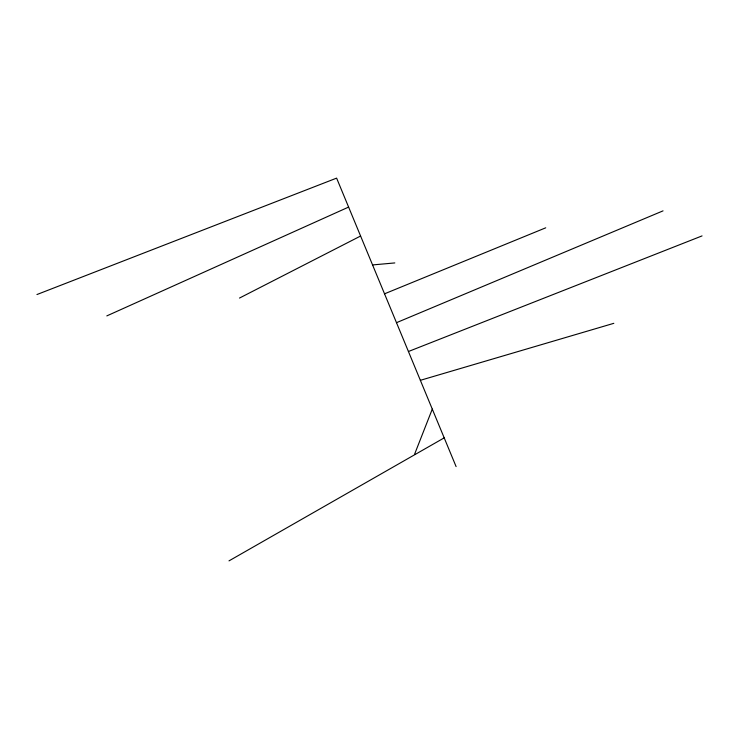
<?xml version="1.0" encoding="UTF-8"?>
<svg xmlns="http://www.w3.org/2000/svg" width="739" height="739" viewBox="0 0 739 739"><rect width="100%" height="100%" fill="white"/><g stroke="black" fill="none" stroke-linecap="round" stroke-linejoin="round"><path stroke-width="1.11" d="M414.533 454.356L432.287 409.101M228.998 560.873L444.194 437.867M239.501 298.057L360.595 236.027M106.813 315.904L348.614 207.086M396.492 322.675L663.04 210.864M384.529 293.817L545.733 227.815M408.427 351.515L702.05 235.907M36.95 294.538L336.614 178.127L456.102 466.595M420.362 380.317L613.823 323.322M372.567 264.931L394.82 262.927"/></g></svg>
